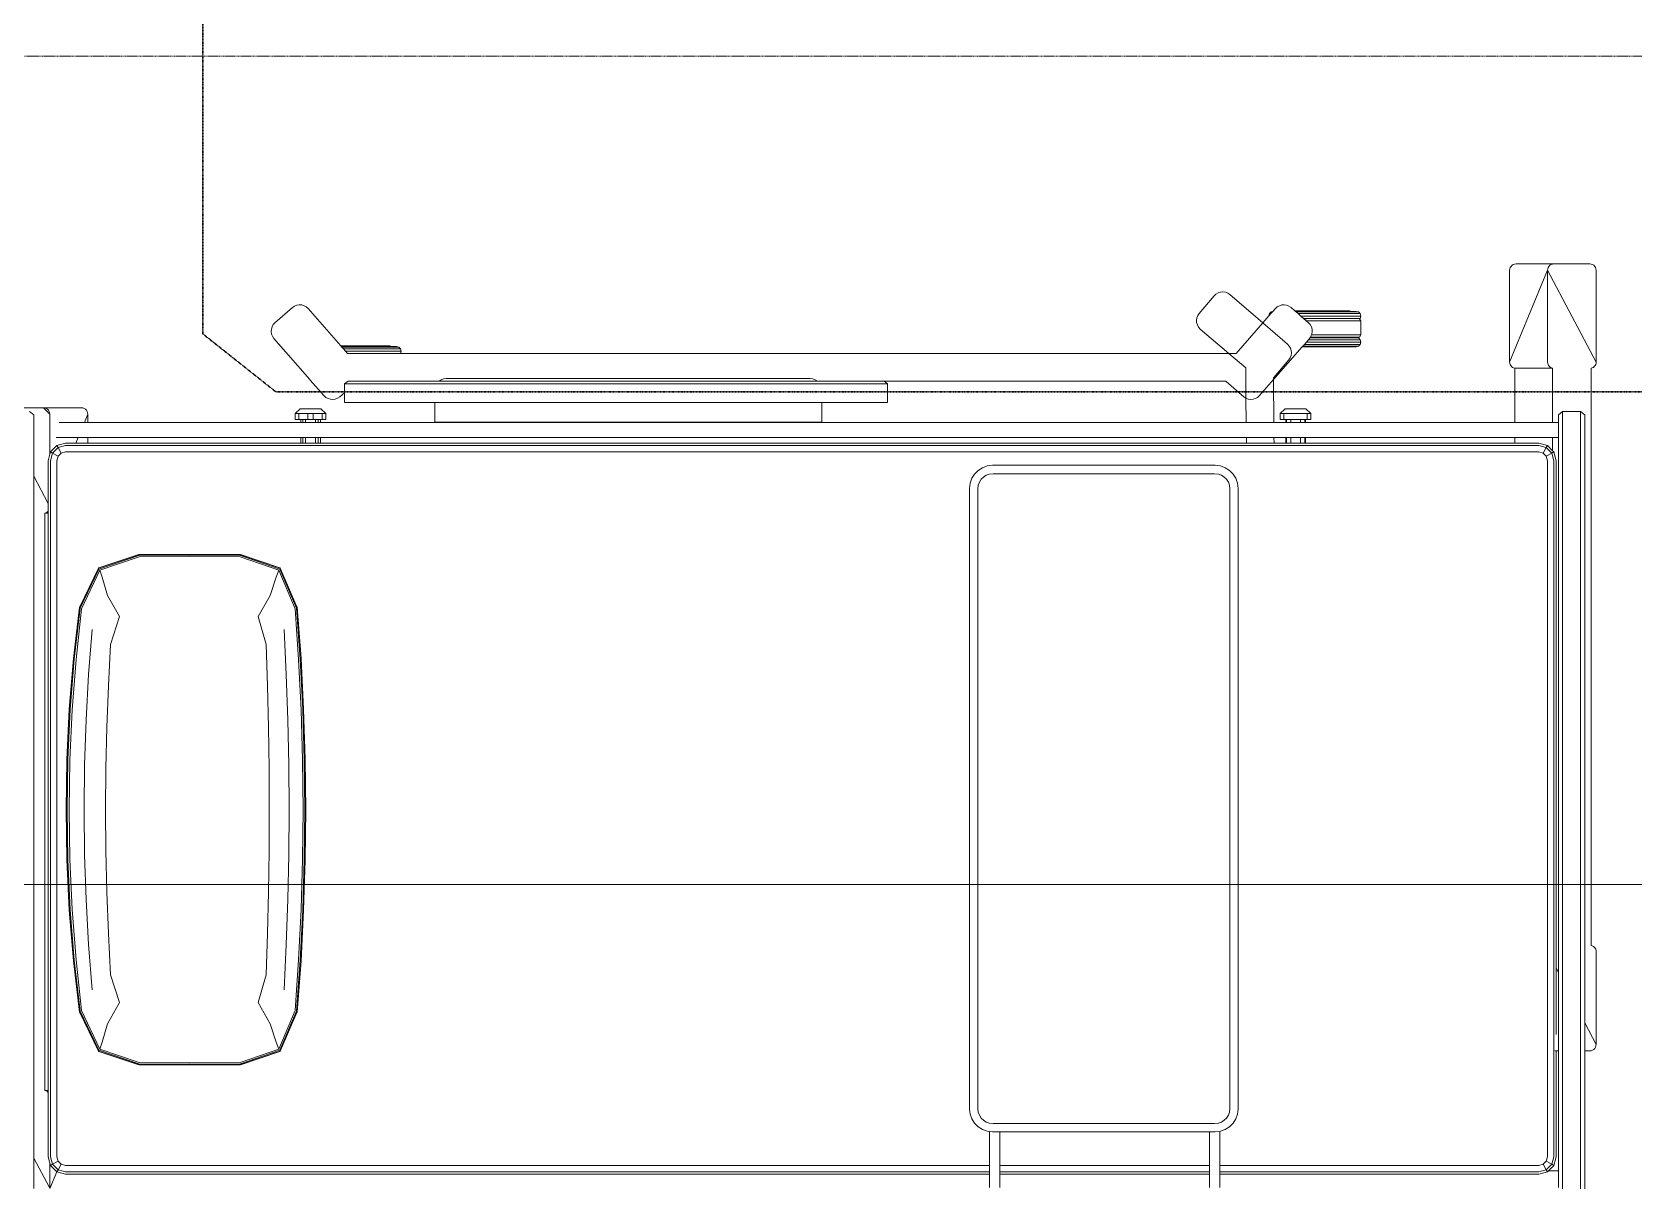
# Model space of a CAD drawing. Header units: millimetres. Extents: x -280308 to 6402717, y -14 to 2073074.
# Drawn here: x 13643 to 15850, y 257200 to 258783 of the extents above; entities that cross this region are included whole.
import ezdxf
from ezdxf.enums import TextEntityAlignment as Align

# ---------------------------------------------------------------- set-up
doc = ezdxf.new("R2010")
doc.units = ezdxf.units.MM
doc.linetypes.add('DASHDOT', pattern=[1, 0.5, -0.25, 0, -0.25])
doc.linetypes.add('DASHED2', pattern=[0.375, 0.25, -0.125])
doc.layers.get('0').update_dxf_attribs({"lineweight": 0})
doc.layers.add('A-FURN-EQPM', color=177, linetype='Continuous', lineweight=0)
doc.layers.add('A-Z22-T-Anno_Text', color=152, linetype='Continuous', lineweight=9)
doc.layers.add('P-AKK', color=7, linetype='DASHDOT', lineweight=30, true_color=0xffff05)
doc.styles.add('TGF_A', font='arial.ttf')

# ---------------------------------------------------------------- blocks, each defined once
blk = doc.blocks.new('*U540')
at = {"lineweight": -2}
blk.add_line((19.23314, 0), (14.55073, 0), dxfattribs=at)
at = {"color": 7, "lineweight": -2, "style": 'TGF_A', "flags": 8}
for tag, height, p in [('NOTE1', 0.0625, (0, 0.3375)), ('DET', 0.09375, (0, 0.09612)), ('SHT', 0.075, (0, -0.10211)), ('NOTE2', 0.0625, (0, -0.39942))]:
    blk.add_attdef(tag, text='', height=height, dxfattribs=at).set_placement(p, align=Align.MIDDLE)
blk = doc.blocks.new('A$Cba193409')
at = {"layer": 'A-Z22-T-Anno_Text', "color": 7, "xscale": 4266.666666600002, "yscale": 4266.666666600002, "zscale": 4266.666666600002}
blk.add_blockref('*U540', (-74879.7, -18683), dxfattribs=at)
blk = doc.blocks.new('A$C872eac23')
at = {"color": 0, "linetype": 'ByBlock', "lineweight": -2}
for p, q in [((-0.5429, -0.0511), (-0.5429, -0.0018)), ((-0.5333, -0.0378), (-0.5378, -0.0321)), ((-0.5333, -0.0378), (-0.4486, -0.0378)), ((-0.4486, -0.0378), (-0.4109, -0.0575)), ((-0.4486, -0.0378), (0.4909, -0.0378)), ((0.4909, -0.0378), (0.5317, -0.0594)), ((0.5331, -0.0378), (0.4909, -0.0378)), ((-0.5429, -0.1034), (-0.5429, -0.0511)), ((-0.5426, -0.0531), (-0.5429, -0.0511)), ((-0.534, -0.06), (-0.5429, -0.0511)), ((-0.542, -0.055), (-0.5426, -0.0531)), ((-0.5409, -0.0566), (-0.542, -0.055)), ((-0.5396, -0.058), (-0.5409, -0.0566)), ((-0.5379, -0.0591), (-0.5396, -0.058)), ((-0.536, -0.0597), (-0.5379, -0.0591)), ((-0.534, -0.06), (-0.536, -0.0597)), ((-0.479, -0.06), (-0.534, -0.06)), ((-0.4821, -0.0608), (-0.4909, -0.0696)), ((-0.4805, -0.0636), (-0.4881, -0.0712)), ((-0.479, -0.06), (-0.4821, -0.0608)), ((-0.4821, -0.0608), (-0.4805, -0.0636)), ((-0.47, -0.0608), (-0.4805, -0.0636)), ((-0.4805, -0.0636), (-0.476, -0.0712)), ((-0.47, -0.0575), (-0.479, -0.06)), ((-0.4109, -0.0575), (-0.47, -0.0575)), ((-0.47, -0.0608), (0.4892, -0.0608)), ((-0.4003, -0.0575), (-0.4109, -0.0575)), ((-0.4001, -0.0574), (-0.4003, -0.0575)), ((-0.4003, -0.0575), (-0.3977, -0.0575)), ((-0.399, -0.0561), (-0.4001, -0.0574)), ((-0.3982, -0.0546), (-0.399, -0.0561)), ((-0.3977, -0.0529), (-0.3982, -0.0546)), ((-0.3977, -0.0575), (-0.3977, -0.0529)), ((0.3977, -0.0529), (-0.3977, -0.0529)), ((-0.3977, -0.0575), (0.3977, -0.0575)), ((0.3982, -0.0546), (0.3977, -0.0529)), ((0.3977, -0.0529), (0.3977, -0.0575)), ((0.4003, -0.0575), (0.3977, -0.0575)), ((0.399, -0.0561), (0.3982, -0.0546)), ((0.4001, -0.0574), (0.399, -0.0561)), ((0.4003, -0.0575), (0.4001, -0.0574)), ((0.4892, -0.0575), (0.4003, -0.0575)), ((0.4982, -0.06), (0.4892, -0.0575)), ((0.4996, -0.0636), (0.4892, -0.0608)), ((0.4996, -0.0636), (0.4952, -0.0712)), ((0.5327, -0.06), (0.4982, -0.06)), ((0.5013, -0.0608), (0.4982, -0.06)), ((0.5013, -0.0608), (0.4996, -0.0636)), ((0.5073, -0.0712), (0.4996, -0.0636)), ((0.5099, -0.0694), (0.5013, -0.0608)), ((0.5099, -0.0694), (0.5327, -0.06)), ((-0.5224, -0.0729), (-0.5224, -0.1075)), ((-0.5019, -0.0991), (-0.5019, -0.0687)), ((-0.4909, -0.0696), (-0.4941, -0.0817)), ((-0.4941, -0.0817), (-0.4941, -0.0959)), ((-0.4909, -0.0696), (-0.4881, -0.0712)), ((-0.4881, -0.0712), (-0.4909, -0.0817)), ((-0.4909, -2.1111), (-0.4909, -0.0817)), ((-0.4881, -0.0712), (-0.4805, -0.0757)), ((-0.4805, -0.0757), (-0.4821, -0.0817)), ((-0.4821, -2.1111), (-0.4821, -0.0817)), ((-0.476, -0.0712), (-0.4805, -0.0757)), ((-0.47, -0.0696), (-0.476, -0.0712)), ((-0.47, -0.0696), (0.4892, -0.0696)), ((-0.1973, -0.0925), (-0.1276, -0.0868)), ((-0.1965, -0.0936), (-0.127, -0.0881)), ((-0.0584, -0.0835), (-0.1276, -0.0868)), ((-0.127, -0.0881), (-0.0581, -0.0849)), ((-0.058, -0.0875), (-0.1268, -0.0907)), ((-0.0584, -0.0835), (0.0109, -0.0824)), ((-0.0581, -0.0849), (0.0109, -0.0838)), ((0.0109, -0.0865), (-0.058, -0.0875)), ((0.0801, -0.0835), (0.0109, -0.0824)), ((0.0109, -0.0838), (0.0798, -0.0849)), ((0.0797, -0.0875), (0.0109, -0.0865)), ((0.1485, -0.0907), (0.0797, -0.0875)), ((0.0798, -0.0849), (0.1487, -0.0881)), ((0.0801, -0.0835), (0.1493, -0.0868)), ((0.1487, -0.0881), (0.2182, -0.0936)), ((0.2191, -0.0925), (0.1493, -0.0868)), ((0.4952, -0.0712), (0.4892, -0.0696)), ((0.4996, -0.0757), (0.4952, -0.0712)), ((0.5073, -0.0712), (0.4996, -0.0757)), ((0.5013, -0.0817), (0.4996, -0.0757)), ((0.5013, -0.0817), (0.5013, -1.3546)), ((0.5101, -0.0696), (0.5073, -0.0712)), ((0.5101, -0.0817), (0.5073, -0.0712)), ((0.5101, -0.0696), (0.5099, -0.0694)), ((0.5133, -0.0817), (0.5101, -0.0696)), ((0.5101, -0.0817), (0.5101, -1.3546)), ((0.5133, -0.0817), (0.5133, -1.3546)), ((-0.5429, -0.1034), (-0.5426, -0.1054)), ((-0.5426, -0.1054), (-0.542, -0.1072)), ((-0.542, -0.1072), (-0.5409, -0.1089)), ((-0.5409, -0.1089), (-0.5396, -0.1103)), ((-0.5396, -0.1103), (-0.5379, -0.1113)), ((-0.534, -0.1122), (-0.5224, -0.1075)), ((-0.5224, -0.1075), (-0.5224, -0.1122)), ((-0.5019, -0.0991), (-0.4941, -0.0959)), ((-0.5019, -0.1122), (-0.5019, -0.0991)), ((-0.4941, -0.0959), (-0.4941, -0.1122)), ((-0.2688, -0.1013), (-0.3218, -0.127)), ((-0.3205, -0.1274), (-0.2669, -0.1017)), ((-0.266, -0.1035), (-0.3191, -0.1286)), ((-0.2688, -0.1013), (-0.2681, -0.1009)), ((-0.1973, -0.0925), (-0.2681, -0.1009)), ((-0.2669, -0.1017), (-0.1965, -0.0936)), ((-0.196, -0.096), (-0.266, -0.1035)), ((-0.1268, -0.0907), (-0.196, -0.096)), ((-0.1752, -0.1134), (-0.1131, -0.1099)), ((-0.0511, -0.1078), (-0.1131, -0.1099)), ((-0.0511, -0.1078), (0.0109, -0.1071)), ((0.0729, -0.1078), (0.0109, -0.1071)), ((0.0729, -0.1078), (0.1348, -0.1099)), ((0.1969, -0.1134), (0.1348, -0.1099)), ((0.2178, -0.096), (0.1485, -0.0907)), ((0.2878, -0.1035), (0.2178, -0.096)), ((0.2182, -0.0936), (0.2887, -0.1017)), ((0.2191, -0.0925), (0.2898, -0.1009)), ((0.3408, -0.1286), (0.2878, -0.1035)), ((0.2887, -0.1017), (0.3422, -0.1274)), ((0.2906, -0.1013), (0.2898, -0.1009)), ((0.2906, -0.1013), (0.3435, -0.127)), ((-0.5379, -0.1113), (-0.536, -0.112)), ((-0.536, -0.112), (-0.534, -0.1122)), ((-0.534, -0.1122), (-0.5224, -0.1122)), ((-0.5224, -0.1122), (-0.5224, -0.4056)), ((-0.5019, -0.1122), (-0.4941, -0.1122)), ((-0.5019, -0.4056), (-0.5019, -0.1122)), ((-0.4941, -0.4056), (-0.4941, -0.1122)), ((-0.3223, -0.1273), (-0.3405, -0.1824)), ((-0.3218, -0.127), (-0.3404, -0.1823)), ((-0.3392, -0.1825), (-0.3205, -0.1274)), ((-0.3191, -0.1286), (-0.3374, -0.1831)), ((-0.3218, -0.127), (-0.3223, -0.1273)), ((-0.3205, -0.1274), (-0.3218, -0.127)), ((-0.3096, -0.1319), (-0.3191, -0.1286)), ((-0.2843, -0.1394), (-0.3096, -0.1319)), ((-0.1752, -0.1134), (-0.2375, -0.1183)), ((0.1969, -0.1134), (0.2592, -0.1183)), ((0.3314, -0.1319), (0.306, -0.1394)), ((0.3314, -0.1319), (0.3408, -0.1286)), ((0.3591, -0.1831), (0.3408, -0.1286)), ((0.3435, -0.127), (0.3422, -0.1274)), ((0.3422, -0.1274), (0.3609, -0.1825)), ((0.344, -0.1273), (0.3435, -0.127)), ((0.3435, -0.127), (0.3621, -0.1823)), ((0.3623, -0.1824), (0.344, -0.1273)), ((-0.2551, -0.1558), (-0.2843, -0.1394)), ((-0.2166, -0.1437), (-0.2551, -0.1558)), ((-0.1597, -0.1406), (-0.2166, -0.1437)), ((-0.1028, -0.1384), (-0.1597, -0.1406)), ((-0.046, -0.137), (-0.1028, -0.1384)), ((0.0109, -0.1366), (-0.046, -0.137)), ((0.0677, -0.137), (0.0109, -0.1366)), ((0.1246, -0.1384), (0.0677, -0.137)), ((0.1814, -0.1406), (0.1246, -0.1384)), ((0.2384, -0.1437), (0.1814, -0.1406)), ((0.2768, -0.1558), (0.2384, -0.1437)), ((0.306, -0.1394), (0.2768, -0.1558)), ((-0.3408, -0.246), (-0.3404, -0.1823)), ((-0.3405, -0.1824), (-0.3408, -0.246)), ((-0.3398, -0.2526), (-0.3392, -0.1825)), ((-0.3374, -0.1831), (-0.3379, -0.2526)), ((0.3596, -0.2526), (0.3591, -0.1831)), ((0.3609, -0.1825), (0.3615, -0.2526)), ((0.3626, -0.246), (0.3621, -0.1823)), ((0.3626, -0.246), (0.3623, -0.1824)), ((-0.3409, -0.2526), (-0.3408, -0.246)), ((-0.3409, -0.2526), (-0.3408, -0.2592)), ((-0.3408, -0.2592), (-0.3405, -0.3228)), ((-0.3408, -0.2592), (-0.3404, -0.3229)), ((-0.3392, -0.3227), (-0.3398, -0.2526)), ((-0.3379, -0.2526), (-0.3374, -0.3221)), ((0.3591, -0.3221), (0.3596, -0.2526)), ((0.3615, -0.2526), (0.3609, -0.3227)), ((0.3626, -0.2592), (0.3621, -0.3229)), ((0.3623, -0.3228), (0.3626, -0.2592)), ((0.3626, -0.2526), (0.3626, -0.246)), ((0.3626, -0.2526), (0.3626, -0.2592)), ((-0.3405, -0.3228), (-0.3223, -0.377)), ((-0.3218, -0.3773), (-0.3404, -0.3229)), ((-0.3205, -0.3769), (-0.3392, -0.3227)), ((-0.3374, -0.3221), (-0.3191, -0.3756)), ((0.3408, -0.3756), (0.3591, -0.3221)), ((0.3609, -0.3227), (0.3422, -0.3769)), ((0.3435, -0.3773), (0.3621, -0.3229)), ((0.344, -0.377), (0.3623, -0.3228)), ((-0.2843, -0.3637), (-0.2551, -0.3469)), ((-0.2166, -0.3578), (-0.2551, -0.3469)), ((0.2768, -0.3469), (0.2384, -0.3578)), ((0.2768, -0.3469), (0.306, -0.3637)), ((-0.681, -0.3941), (-0.6601, -0.3701)), ((-0.6601, -0.3701), (-0.6575, -0.3677)), ((-0.6575, -0.3677), (-0.6545, -0.3661)), ((-0.6545, -0.3661), (-0.6512, -0.3651)), ((-0.6512, -0.3651), (-0.6479, -0.3649)), ((-0.6479, -0.3649), (-0.6445, -0.3654)), ((-0.6445, -0.3654), (-0.6414, -0.3667)), ((-0.6414, -0.3667), (-0.6384, -0.3687)), ((-0.6384, -0.3687), (-0.5819, -0.4181)), ((-0.3096, -0.3719), (-0.3191, -0.3756)), ((-0.3096, -0.3719), (-0.2843, -0.3637)), ((-0.1597, -0.3597), (-0.2166, -0.3578)), ((-0.1028, -0.3612), (-0.1597, -0.3597)), ((-0.046, -0.362), (-0.1028, -0.3612)), ((0.0109, -0.3623), (-0.046, -0.362)), ((0.0677, -0.362), (0.0109, -0.3623)), ((0.1246, -0.3612), (0.0677, -0.362)), ((0.1814, -0.3597), (0.1246, -0.3612)), ((0.2384, -0.3578), (0.1814, -0.3597)), ((0.306, -0.3637), (0.3314, -0.3719)), ((0.3314, -0.3719), (0.3408, -0.3756)), ((-0.6843, -0.4002), (-0.683, -0.397)), ((-0.683, -0.397), (-0.681, -0.3941)), ((-0.3223, -0.377), (-0.3218, -0.3773)), ((-0.3218, -0.3773), (-0.3205, -0.3769)), ((-0.2688, -0.4001), (-0.3218, -0.3773)), ((-0.2669, -0.3997), (-0.3205, -0.3769)), ((-0.3191, -0.3756), (-0.266, -0.3979)), ((-0.1752, -0.3857), (-0.2375, -0.3827)), ((-0.1752, -0.3857), (-0.1131, -0.388)), ((-0.0511, -0.3893), (-0.1131, -0.388)), ((-0.0511, -0.3893), (0.0109, -0.3898)), ((0.0729, -0.3893), (0.0109, -0.3898)), ((0.0729, -0.3893), (0.1348, -0.388)), ((0.1969, -0.3857), (0.1348, -0.388)), ((0.1969, -0.3857), (0.2592, -0.3827)), ((0.2878, -0.3979), (0.3408, -0.3756)), ((0.3422, -0.3769), (0.2887, -0.3997)), ((0.2906, -0.4001), (0.3435, -0.3773)), ((0.3422, -0.3769), (0.3435, -0.3773)), ((0.3435, -0.3773), (0.344, -0.377)), ((-0.6848, -0.4035), (-0.6843, -0.4002)), ((-0.6846, -0.4069), (-0.6848, -0.4035)), ((-0.6836, -0.4101), (-0.6846, -0.4069)), ((-0.6819, -0.4131), (-0.6836, -0.4101)), ((-0.6796, -0.4157), (-0.6819, -0.4131)), ((-0.6281, -0.4607), (-0.6796, -0.4157)), ((-0.5819, -0.4181), (-0.5817, -0.4182)), ((-0.5819, -0.4181), (-0.5817, -0.4183)), ((-0.5817, -0.4183), (-0.5817, -0.4182)), ((-0.5817, -0.4182), (-0.5811, -0.4188)), ((-0.5817, -0.4183), (-0.5811, -0.4188)), ((-0.5811, -0.4188), (-0.5596, -0.4376)), ((-0.5348, -0.3981), (-0.5416, -0.405)), ((-0.5416, -0.405), (-0.5416, -0.4332)), ((-0.5267, -0.3981), (-0.5348, -0.3981)), ((-0.5348, -0.3981), (-0.5348, -0.403)), ((-0.5267, -0.403), (-0.5348, -0.403)), ((-0.5348, -0.4154), (-0.5348, -0.403)), ((-0.5267, -0.4154), (-0.5348, -0.4154)), ((-0.5348, -0.4154), (-0.5348, -0.4227)), ((-0.5267, -0.3981), (-0.5267, -0.403)), ((-0.5267, -0.4056), (-0.5267, -0.403)), ((-0.5224, -0.4056), (-0.5267, -0.4056)), ((-0.5267, -0.4056), (-0.5267, -0.4087)), ((-0.5224, -0.4087), (-0.5267, -0.4087)), ((-0.5267, -0.4087), (-0.5267, -0.4123)), ((-0.5224, -0.4123), (-0.5267, -0.4123)), ((-0.5267, -0.4123), (-0.5267, -0.4154)), ((-0.5267, -0.4154), (-0.5267, -0.4227)), ((-0.5224, -0.4056), (-0.5224, -0.4087)), ((-0.5224, -0.4087), (-0.5224, -0.4123)), ((-0.5224, -0.4123), (-0.5224, -0.4258)), ((-0.4941, -0.4056), (-0.5019, -0.4056)), ((-0.5019, -0.4087), (-0.5019, -0.4056)), ((-0.4941, -0.4087), (-0.5019, -0.4087)), ((-0.5019, -0.4123), (-0.5019, -0.4087)), ((-0.4941, -0.4123), (-0.5019, -0.4123)), ((-0.5019, -0.4258), (-0.5019, -0.4123)), ((-0.4941, -0.4056), (-0.4941, -0.4087)), ((-0.4941, -0.4087), (-0.4941, -0.4123)), ((-0.4941, -0.4123), (-0.4941, -0.4258)), ((-0.2681, -0.4005), (-0.2688, -0.4001)), ((-0.1973, -0.406), (-0.2681, -0.4005)), ((-0.1965, -0.4049), (-0.2669, -0.3997)), ((-0.266, -0.3979), (-0.196, -0.4027)), ((-0.1973, -0.406), (-0.1276, -0.4096)), ((-0.127, -0.4085), (-0.1965, -0.4049)), ((-0.196, -0.4027), (-0.1268, -0.4061)), ((-0.0584, -0.4117), (-0.1276, -0.4096)), ((-0.0581, -0.4105), (-0.127, -0.4085)), ((-0.1268, -0.4061), (-0.058, -0.4081)), ((-0.0584, -0.4117), (0.0109, -0.4124)), ((0.0109, -0.4112), (-0.0581, -0.4105)), ((-0.058, -0.4081), (0.0109, -0.4088)), ((0.0109, -0.4088), (0.0797, -0.4081)), ((0.0798, -0.4105), (0.0109, -0.4112)), ((0.0801, -0.4117), (0.0109, -0.4124)), ((0.0797, -0.4081), (0.1485, -0.4061)), ((0.1487, -0.4085), (0.0798, -0.4105)), ((0.0801, -0.4117), (0.1493, -0.4096)), ((0.1485, -0.4061), (0.2178, -0.4027)), ((0.2182, -0.4049), (0.1487, -0.4085)), ((0.2191, -0.406), (0.1493, -0.4096)), ((0.2178, -0.4027), (0.2878, -0.3979)), ((0.2887, -0.3997), (0.2182, -0.4049)), ((0.2191, -0.406), (0.2898, -0.4005)), ((0.2898, -0.4005), (0.2906, -0.4001)), ((-0.5596, -0.4376), (-0.5572, -0.4403)), ((-0.5572, -0.4403), (-0.5555, -0.4433)), ((-0.5348, -0.4401), (-0.5416, -0.4332)), ((-0.5267, -0.4227), (-0.5348, -0.4227)), ((-0.5348, -0.4352), (-0.5348, -0.4227)), ((-0.5267, -0.4352), (-0.5348, -0.4352)), ((-0.5348, -0.4401), (-0.5348, -0.4352)), ((-0.5267, -0.4401), (-0.5348, -0.4401)), ((-0.5267, -0.4227), (-0.5267, -0.4258)), ((-0.5224, -0.4258), (-0.5267, -0.4258)), ((-0.5267, -0.4258), (-0.5267, -0.4294)), ((-0.5224, -0.4294), (-0.5267, -0.4294)), ((-0.5267, -0.4326), (-0.5267, -0.4294)), ((-0.5224, -0.4326), (-0.5267, -0.4326)), ((-0.5267, -0.4352), (-0.5267, -0.4326)), ((-0.5267, -0.4352), (-0.5267, -0.4401)), ((-0.5224, -0.4258), (-0.5224, -0.4294)), ((-0.5224, -0.4294), (-0.5224, -0.4326)), ((-0.5224, -0.4326), (-0.5224, -1.7081)), ((-0.4941, -0.4258), (-0.5019, -0.4258)), ((-0.5019, -0.4294), (-0.5019, -0.4258)), ((-0.4941, -0.4294), (-0.5019, -0.4294)), ((-0.5019, -0.4326), (-0.5019, -0.4294)), ((-0.4941, -0.4326), (-0.5019, -0.4326)), ((-0.5019, -0.4326), (-0.5019, -1.7083)), ((-0.4941, -0.4258), (-0.4941, -0.4294)), ((-0.4941, -0.4294), (-0.4941, -0.4326)), ((-0.4941, -0.4326), (-0.4941, -1.7084)), ((-0.6272, -0.4615), (-0.6281, -0.4607)), ((-0.6281, -0.4607), (-0.6281, -0.5289)), ((-0.6264, -0.4622), (-0.6272, -0.4615)), ((-0.6272, -0.5292), (-0.6272, -0.4615)), ((-0.624, -0.4643), (-0.6264, -0.4622)), ((-0.6264, -0.4622), (-0.6264, -0.5406)), ((-0.5581, -0.4593), (-0.5637, -0.4657)), ((-0.5561, -0.4564), (-0.5581, -0.4593)), ((-0.5549, -0.4532), (-0.5561, -0.4564)), ((-0.5555, -0.4433), (-0.5546, -0.4465)), ((-0.5544, -0.4498), (-0.5549, -0.4532)), ((-0.5546, -0.4465), (-0.5544, -0.4498)), ((-0.6208, -0.4671), (-0.624, -0.4643)), ((-0.624, -0.4643), (-0.624, -0.543)), ((-0.6176, -0.4699), (-0.6208, -0.4671)), ((-0.6208, -0.4671), (-0.6208, -0.5438)), ((-0.6176, -0.4699), (-0.6176, -0.543)), ((-0.5757, -0.4657), (-0.5798, -0.471)), ((-0.5798, -0.5962), (-0.5798, -0.471)), ((-0.5637, -0.4657), (-0.5757, -0.4657)), ((-0.5757, -1.2141), (-0.5757, -0.4657)), ((-0.5502, -0.4657), (-0.5637, -0.4657)), ((-0.5502, -0.5902), (-0.5502, -0.4657)), ((-0.6281, -0.5289), (-0.6272, -0.5292)), ((-0.6272, -0.5374), (-0.6272, -0.5292)), ((-0.6272, -0.5374), (-0.6264, -0.5406)), ((-0.6264, -0.5406), (-0.624, -0.543)), ((-0.624, -0.543), (-0.6208, -0.5438)), ((-0.6208, -0.5438), (-0.6176, -0.543)), ((-0.6176, -0.543), (-0.6176, -1.6843)), ((-0.5231, -0.5902), (-0.5502, -0.5902)), ((-0.5502, -1.1233), (-0.5502, -0.5902)), ((-0.5231, -1.1233), (-0.5231, -0.5902)), ((-0.5828, -0.6024), (-0.5832, -0.6061)), ((-0.5832, -0.6061), (-0.5832, -1.1074)), ((-0.5816, -0.5991), (-0.5828, -0.6024)), ((-0.5798, -0.5962), (-0.5816, -0.5991)), ((-0.5798, -1.1173), (-0.5798, -0.5962)), ((-0.5832, -1.1074), (-0.5828, -1.1111)), ((-0.5828, -1.1111), (-0.5816, -1.1144)), ((-0.5816, -1.1144), (-0.5798, -1.1173)), ((-0.5798, -1.1173), (-0.5798, -1.2088)), ((-0.5502, -1.1233), (-0.5231, -1.1233)), ((-0.5502, -1.2141), (-0.5502, -1.1233)), ((-0.5795, -1.2092), (-0.5798, -1.2088)), ((-0.5795, -1.2092), (-0.5795, -1.6803)), ((-0.5757, -1.2141), (-0.5795, -1.2092)), ((-0.5757, -1.2141), (-0.5502, -1.2141)), ((-0.4627, -1.3514), (-0.4603, -1.3447)), ((-0.4603, -1.3447), (-0.4566, -1.3388)), ((-0.4566, -1.3388), (-0.4516, -1.3338)), ((-0.4516, -1.3338), (-0.4457, -1.3301)), ((-0.4475, -1.346), (-0.4499, -1.3498)), ((-0.4444, -1.3429), (-0.4475, -1.346)), ((-0.4457, -1.3301), (-0.439, -1.3277)), ((-0.4406, -1.3405), (-0.4444, -1.3429)), ((-0.4364, -1.3389), (-0.4406, -1.3405)), ((-0.439, -1.3277), (-0.4317, -1.3268)), ((-0.431, -1.3383), (-0.4364, -1.3389)), ((-0.4317, -1.3268), (0.4231, -1.3268)), ((0.4225, -1.3383), (-0.431, -1.3383)), ((0.4278, -1.3389), (0.4225, -1.3383)), ((0.4231, -1.3268), (0.4304, -1.3277)), ((0.432, -1.3405), (0.4278, -1.3389)), ((0.4304, -1.3277), (0.4371, -1.3301)), ((0.4358, -1.3429), (0.432, -1.3405)), ((0.4389, -1.346), (0.4358, -1.3429)), ((0.4371, -1.3301), (0.443, -1.3338)), ((0.4413, -1.3498), (0.4389, -1.346)), ((0.443, -1.3338), (0.448, -1.3388)), ((0.448, -1.3388), (0.4517, -1.3447)), ((0.4517, -1.3447), (0.4541, -1.3514)), ((-0.4636, -1.3587), (-0.4627, -1.3514)), ((-0.4636, -1.6652), (-0.4636, -1.3587)), ((-0.4514, -1.354), (-0.4521, -1.3593)), ((-0.4521, -1.3593), (-0.4521, -1.6646)), ((-0.4499, -1.3498), (-0.4514, -1.354)), ((0.4429, -1.354), (0.4413, -1.3498)), ((0.4435, -1.3593), (0.4429, -1.354)), ((0.4435, -1.6646), (0.4435, -1.3593)), ((0.4545, -1.3546), (0.4541, -1.3514)), ((0.4545, -1.3546), (0.455, -1.3587)), ((0.5013, -1.3546), (0.4545, -1.3546)), ((0.455, -1.3587), (0.455, -1.3687)), ((0.5101, -1.3546), (0.5013, -1.3546)), ((0.5133, -1.3546), (0.5101, -1.3546)), ((0.5317, -1.3546), (0.5133, -1.3546)), ((0.455, -1.6575), (0.455, -1.3687)), ((0.455, -1.3687), (0.5013, -1.3687)), ((0.5013, -1.6575), (0.5013, -1.3687)), ((0.5013, -1.3687), (0.5101, -1.3687)), ((0.5101, -1.6575), (0.5101, -1.3687)), ((0.5101, -1.3687), (0.5133, -1.3687)), ((0.5133, -1.6575), (0.5133, -1.3687)), ((0.5133, -1.3687), (0.5317, -1.3687)), ((-0.6972, -1.664), (-0.673, -1.6432)), ((-0.673, -1.6432), (-0.6701, -1.6413)), ((-0.6701, -1.6413), (-0.6669, -1.64)), ((-0.6669, -1.64), (-0.6636, -1.6396)), ((-0.6636, -1.6396), (-0.6602, -1.6398)), ((-0.6602, -1.6398), (-0.657, -1.6408)), ((-0.657, -1.6408), (-0.654, -1.6425)), ((-0.654, -1.6425), (-0.6514, -1.6449)), ((-0.6514, -1.6449), (-0.6176, -1.6843)), ((-0.7025, -1.6761), (-0.7023, -1.6728)), ((-0.702, -1.6794), (-0.7025, -1.6761)), ((-0.7023, -1.6728), (-0.7013, -1.6695)), ((-0.7013, -1.6695), (-0.6996, -1.6665)), ((-0.6996, -1.6665), (-0.6972, -1.664)), ((-0.4627, -1.6725), (-0.4636, -1.6652)), ((-0.4603, -1.6793), (-0.4627, -1.6725)), ((-0.4521, -1.6646), (-0.4514, -1.6699)), ((-0.4514, -1.6699), (-0.4499, -1.6742)), ((-0.4499, -1.6742), (-0.4475, -1.6779)), ((0.4389, -1.6779), (0.4413, -1.6742)), ((0.4413, -1.6742), (0.4429, -1.6699)), ((0.4429, -1.6699), (0.4435, -1.6646)), ((0.4541, -1.6725), (0.4517, -1.6793)), ((0.4541, -1.6725), (0.4542, -1.6716)), ((0.455, -1.6652), (0.4542, -1.6716)), ((0.4542, -1.6716), (0.5013, -1.6716)), ((0.455, -1.6575), (0.455, -1.6652)), ((0.5013, -1.6575), (0.455, -1.6575)), ((0.5101, -1.6575), (0.5013, -1.6575)), ((0.5013, -2.1111), (0.5013, -1.6716)), ((0.5013, -1.6716), (0.5101, -1.6716)), ((0.5133, -1.6575), (0.5101, -1.6575)), ((0.5101, -2.1111), (0.5101, -1.6716)), ((0.5101, -1.6716), (0.5133, -1.6716)), ((0.5317, -1.6575), (0.5133, -1.6575)), ((0.5133, -2.1111), (0.5133, -1.6716)), ((0.5133, -1.6716), (0.5317, -1.6716)), ((-0.7008, -1.6827), (-0.702, -1.6794)), ((-0.6988, -1.6856), (-0.7008, -1.6827)), ((-0.6598, -1.731), (-0.6988, -1.6856)), ((-0.6598, -1.731), (-0.6176, -1.6941)), ((-0.6176, -1.6843), (-0.5978, -1.7074)), ((-0.6176, -1.6941), (-0.6176, -1.6843)), ((-0.5795, -1.6803), (-0.5794, -1.6804)), ((-0.5794, -1.6804), (-0.5793, -1.6805)), ((-0.5794, -1.6804), (-0.5794, -1.6804)), ((-0.5793, -1.6805), (-0.5792, -1.6806)), ((-0.5792, -1.6806), (-0.5791, -1.6807)), ((-0.5792, -1.6806), (-0.5792, -1.6806)), ((-0.5791, -1.6807), (-0.5581, -1.7047)), ((-0.5791, -1.6807), (-0.5791, -1.6807)), ((-0.4566, -1.6852), (-0.4603, -1.6793)), ((-0.4516, -1.6901), (-0.4566, -1.6852)), ((-0.4457, -1.6939), (-0.4516, -1.6901)), ((-0.4475, -1.6779), (-0.4444, -1.6811)), ((-0.439, -1.6963), (-0.4457, -1.6939)), ((-0.4444, -1.6811), (-0.4406, -1.6835)), ((-0.4406, -1.6835), (-0.4364, -1.685)), ((-0.4317, -1.6971), (-0.439, -1.6963)), ((-0.4364, -1.685), (-0.431, -1.6856)), ((0.4231, -1.6971), (-0.4317, -1.6971)), ((-0.431, -1.6856), (0.4225, -1.6856)), ((0.4225, -1.6856), (0.4278, -1.685)), ((0.4304, -1.6963), (0.4231, -1.6971)), ((0.4278, -1.685), (0.432, -1.6835)), ((0.4371, -1.6939), (0.4304, -1.6963)), ((0.432, -1.6835), (0.4358, -1.6811)), ((0.4358, -1.6811), (0.4389, -1.6779)), ((0.443, -1.6901), (0.4371, -1.6939)), ((0.448, -1.6852), (0.443, -1.6901)), ((0.4517, -1.6793), (0.448, -1.6852)), ((-0.5978, -1.7074), (-0.556, -1.7078)), ((-0.5581, -1.7047), (-0.5561, -1.7076)), ((-0.5555, -1.7207), (-0.5572, -1.7237)), ((-0.5561, -1.7076), (-0.556, -1.7078)), ((-0.5224, -1.7081), (-0.556, -1.7078)), ((-0.556, -1.7078), (-0.5549, -1.7108)), ((-0.5546, -1.7175), (-0.5555, -1.7207)), ((-0.5549, -1.7108), (-0.5544, -1.7141)), ((-0.5544, -1.7141), (-0.5546, -1.7175)), ((-0.5224, -1.7081), (-0.5224, -1.7462)), ((-0.5019, -1.7083), (-0.4941, -1.7084)), ((-0.5019, -1.7083), (-0.5019, -1.7464)), ((-0.4941, -1.7084), (-0.4941, -1.7465)), ((-0.6754, -1.7447), (-0.6749, -1.7426)), ((-0.6749, -1.7426), (-0.6726, -1.7403)), ((-0.6749, -1.7442), (-0.6726, -1.7421)), ((-0.6749, -1.7426), (-0.6749, -1.7442)), ((-0.6726, -1.7403), (-0.6695, -1.7395)), ((-0.6726, -1.7421), (-0.6695, -1.7395)), ((-0.6726, -1.7403), (-0.6726, -1.7421)), ((-0.6695, -1.7395), (-0.6598, -1.731)), ((-0.6306, -1.7651), (-0.6598, -1.731)), ((-0.5596, -1.7263), (-0.5817, -1.7456)), ((-0.5572, -1.7237), (-0.5596, -1.7263)), ((-0.6848, -1.7605), (-0.6846, -1.7571)), ((-0.6843, -1.7638), (-0.6848, -1.7605)), ((-0.6846, -1.7571), (-0.6836, -1.7539)), ((-0.683, -1.767), (-0.6843, -1.7638)), ((-0.6836, -1.7539), (-0.6819, -1.7509)), ((-0.6819, -1.7509), (-0.6796, -1.7483)), ((-0.6796, -1.7483), (-0.6754, -1.7447)), ((-0.6754, -1.7447), (-0.6749, -1.7442)), ((-0.628, -1.7675), (-0.6306, -1.7651)), ((-0.5817, -1.7456), (-0.6268, -1.7851)), ((-0.5848, -1.746), (-0.609, -1.7667)), ((-0.5847, -1.7459), (-0.5848, -1.746)), ((-0.5848, -1.746), (-0.5848, -1.746)), ((-0.5846, -1.7458), (-0.5847, -1.7459)), ((-0.5847, -1.7459), (-0.5847, -1.7459)), ((-0.5845, -1.7457), (-0.5846, -1.7458)), ((-0.5844, -1.7456), (-0.5845, -1.7457)), ((-0.5845, -1.7457), (-0.5845, -1.7457)), ((-0.5817, -1.7456), (-0.5844, -1.7456)), ((-0.5817, -1.7456), (-0.5224, -1.7462)), ((-0.5348, -1.7551), (-0.5416, -1.762)), ((-0.5416, -1.762), (-0.5416, -1.7903)), ((-0.5267, -1.7551), (-0.5348, -1.7551)), ((-0.5348, -1.7551), (-0.5348, -1.76)), ((-0.5267, -1.76), (-0.5348, -1.76)), ((-0.5348, -1.76), (-0.5348, -1.7922)), ((-0.5267, -1.7551), (-0.5267, -1.76)), ((-0.5267, -1.7626), (-0.5267, -1.76)), ((-0.5224, -1.7626), (-0.5267, -1.7626)), ((-0.5267, -1.7626), (-0.5267, -1.7634)), ((-0.5267, -1.7634), (-0.5224, -1.7634)), ((-0.5267, -1.7694), (-0.5267, -1.7634)), ((-0.5224, -1.7462), (-0.5224, -1.7626)), ((-0.5224, -1.7626), (-0.5224, -1.7634)), ((-0.5224, -1.7634), (-0.5224, -1.7694)), ((-0.5019, -1.7464), (-0.4941, -1.7465)), ((-0.5019, -1.7464), (-0.5019, -1.7626)), ((-0.4941, -1.7626), (-0.5019, -1.7626)), ((-0.5019, -1.7634), (-0.5019, -1.7626)), ((-0.5019, -1.7634), (-0.4941, -1.7634)), ((-0.5019, -1.7694), (-0.5019, -1.7634)), ((-0.4941, -1.7465), (-0.4941, -1.7626)), ((-0.4941, -1.7626), (-0.4941, -1.7634)), ((-0.4941, -1.7634), (-0.4941, -1.7694)), ((-0.681, -1.7699), (-0.683, -1.767)), ((-0.6766, -1.775), (-0.681, -1.7699)), ((-0.6758, -1.7759), (-0.6766, -1.775)), ((-0.6766, -1.775), (-0.6766, -1.851)), ((-0.6749, -1.7769), (-0.6758, -1.7759)), ((-0.6758, -1.8514), (-0.6758, -1.7759)), ((-0.6726, -1.7796), (-0.6749, -1.7769)), ((-0.6749, -1.8627), (-0.6749, -1.7769)), ((-0.6693, -1.7833), (-0.6726, -1.7796)), ((-0.6726, -1.8651), (-0.6726, -1.7796)), ((-0.6661, -1.7869), (-0.6693, -1.7833)), ((-0.6693, -1.7833), (-0.6693, -1.866)), ((-0.6656, -1.7875), (-0.6661, -1.7869)), ((-0.6661, -1.7869), (-0.6661, -1.8651)), ((-0.6627, -1.7909), (-0.6656, -1.7875)), ((-0.6279, -1.7861), (-0.6303, -1.7882)), ((-0.625, -1.7692), (-0.628, -1.7675)), ((-0.6271, -1.7854), (-0.6279, -1.7861)), ((-0.6279, -1.7861), (-0.6279, -1.8627)), ((-0.6268, -1.7851), (-0.6271, -1.7854)), ((-0.6271, -1.7854), (-0.6271, -1.8511)), ((-0.6268, -1.851), (-0.6268, -1.7851)), ((-0.6218, -1.7702), (-0.625, -1.7692)), ((-0.6185, -1.7704), (-0.6218, -1.7702)), ((-0.6151, -1.77), (-0.6185, -1.7704)), ((-0.6119, -1.7687), (-0.6151, -1.77)), ((-0.609, -1.7667), (-0.6119, -1.7687)), ((-0.5224, -1.7694), (-0.5267, -1.7694)), ((-0.5267, -1.7694), (-0.5267, -1.7829)), ((-0.5224, -1.7829), (-0.5267, -1.7829)), ((-0.5267, -1.7829), (-0.5267, -1.7888)), ((-0.5224, -1.7694), (-0.5224, -1.7829)), ((-0.5224, -1.7829), (-0.5224, -1.7888)), ((-0.4941, -1.7694), (-0.5019, -1.7694)), ((-0.5019, -1.7829), (-0.5019, -1.7694)), ((-0.4941, -1.7829), (-0.5019, -1.7829)), ((-0.5019, -1.7888), (-0.5019, -1.7829)), ((-0.4941, -1.7694), (-0.4941, -1.7829)), ((-0.4941, -1.7829), (-0.4941, -1.7888)), ((-0.6656, -1.7912), (-0.6656, -1.7878)), ((-0.6601, -1.7938), (-0.6627, -1.7909)), ((-0.6627, -1.7909), (-0.6627, -1.8661)), ((-0.6575, -1.7962), (-0.6601, -1.7938)), ((-0.6545, -1.7979), (-0.6575, -1.7962)), ((-0.6512, -1.7988), (-0.6545, -1.7979)), ((-0.6479, -1.7991), (-0.6512, -1.7988)), ((-0.6445, -1.7986), (-0.6479, -1.7991)), ((-0.6434, -1.7981), (-0.6445, -1.7986)), ((-0.6414, -1.7973), (-0.6434, -1.7981)), ((-0.6434, -1.7981), (-0.6434, -1.8661)), ((-0.6404, -1.7967), (-0.6414, -1.7973)), ((-0.6399, -1.7963), (-0.6404, -1.7967)), ((-0.6404, -1.8528), (-0.6404, -1.7967)), ((-0.6391, -1.7957), (-0.6399, -1.7963)), ((-0.6399, -1.8528), (-0.6399, -1.7963)), ((-0.6384, -1.7953), (-0.6391, -1.7957)), ((-0.6391, -1.8627), (-0.6391, -1.7957)), ((-0.6367, -1.7938), (-0.6384, -1.7953)), ((-0.6335, -1.791), (-0.6367, -1.7938)), ((-0.6367, -1.8651), (-0.6367, -1.7938)), ((-0.6303, -1.7882), (-0.6335, -1.791)), ((-0.6335, -1.791), (-0.6335, -1.866)), ((-0.6303, -1.7882), (-0.6303, -1.8651)), ((-0.5348, -1.7971), (-0.5416, -1.7903)), ((-0.5267, -1.7922), (-0.5348, -1.7922)), ((-0.5348, -1.7971), (-0.5348, -1.7922)), ((-0.5267, -1.7971), (-0.5348, -1.7971)), ((-0.5224, -1.7888), (-0.5267, -1.7888)), ((-0.5267, -1.7888), (-0.5267, -1.7896)), ((-0.5224, -1.7896), (-0.5267, -1.7896)), ((-0.5267, -1.7922), (-0.5267, -1.7896)), ((-0.5267, -1.7922), (-0.5267, -1.7971)), ((-0.5224, -1.7888), (-0.5224, -1.7896)), ((-0.5224, -1.7896), (-0.5224, -2.0781)), ((-0.4941, -1.7888), (-0.5019, -1.7888)), ((-0.5019, -1.7896), (-0.5019, -1.7888)), ((-0.4941, -1.7896), (-0.5019, -1.7896)), ((-0.5019, -1.7896), (-0.5019, -2.0781)), ((-0.4941, -1.7888), (-0.4941, -1.7896)), ((-0.4941, -1.7896), (-0.4941, -2.0781)), ((-0.6766, -1.851), (-0.6758, -1.8514)), ((-0.6758, -1.8595), (-0.6758, -1.8514)), ((-0.6404, -1.8528), (-0.6399, -1.8528)), ((-0.6404, -1.864), (-0.6404, -1.8528)), ((-0.6399, -1.8595), (-0.6399, -1.8528)), ((-0.6271, -1.8511), (-0.6268, -1.851)), ((-0.6271, -1.8511), (-0.6271, -1.8595)), ((-0.6758, -1.8595), (-0.6749, -1.8627)), ((-0.6749, -1.8627), (-0.6726, -1.8651)), ((-0.6726, -1.8651), (-0.6693, -1.866)), ((-0.6693, -1.866), (-0.6661, -1.8651)), ((-0.6661, -1.8651), (-0.6653, -1.8643)), ((-0.6654, -1.8642), (-0.6653, -1.8643)), ((-0.6653, -1.8643), (-0.6627, -1.8661)), ((-0.6627, -1.8661), (-0.6434, -1.8661)), ((-0.6434, -1.8661), (-0.6404, -1.864)), ((-0.6399, -1.8595), (-0.6391, -1.8627)), ((-0.6391, -1.8627), (-0.6367, -1.8651)), ((-0.6367, -1.8651), (-0.6335, -1.866)), ((-0.6335, -1.866), (-0.6303, -1.8651)), ((-0.6303, -1.8651), (-0.6279, -1.8627)), ((-0.6279, -1.8627), (-0.6271, -1.8595)), ((-0.7392, -2.0744), (-0.7402, -2.076)), ((-0.7378, -2.073), (-0.7392, -2.0744)), ((-0.7362, -2.0719), (-0.7378, -2.073)), ((-0.7343, -2.0713), (-0.7362, -2.0719)), ((-0.7323, -2.071), (-0.7343, -2.0713)), ((-0.6059, -2.071), (-0.7323, -2.1233)), ((-0.6059, -2.071), (-0.7323, -2.071)), ((-0.6042, -2.0712), (-0.6059, -2.071)), ((-0.6025, -2.0717), (-0.6042, -2.0712)), ((-0.601, -2.0725), (-0.6025, -2.0717)), ((-0.5997, -2.0736), (-0.601, -2.0725)), ((-0.5986, -2.0749), (-0.5997, -2.0736)), ((-0.7409, -2.0779), (-0.7411, -2.0799)), ((-0.7411, -2.0799), (-0.7411, -2.1321)), ((-0.7402, -2.076), (-0.7409, -2.0779)), ((-0.5978, -2.0764), (-0.5986, -2.0749)), ((-0.5973, -2.0781), (-0.5978, -2.0764)), ((-0.5973, -2.1303), (-0.5973, -2.0781)), ((-0.5224, -2.0781), (-0.5973, -2.0781)), ((-0.5224, -2.0781), (-0.5224, -2.1303)), ((-0.4941, -2.0781), (-0.5019, -2.0781)), ((-0.5019, -2.1303), (-0.5019, -2.0781)), ((-0.4941, -2.1111), (-0.4941, -2.0781)), ((-0.4941, -2.1111), (-0.4909, -2.1232)), ((-0.4909, -2.1111), (-0.4881, -2.1215)), ((-0.4881, -2.1215), (-0.4805, -2.1171)), ((-0.4821, -2.1111), (-0.4805, -2.1171)), ((-0.4805, -2.1171), (-0.476, -2.1215)), ((0.4952, -2.1215), (0.4996, -2.1171)), ((0.4996, -2.1171), (0.5013, -2.1111)), ((0.5073, -2.1215), (0.4996, -2.1171)), ((0.5073, -2.1215), (0.5101, -2.1111)), ((0.5101, -2.1232), (0.5133, -2.1111)), ((-0.7411, -2.1321), (-0.7409, -2.1301)), ((-0.7411, -2.1814), (-0.7411, -2.1321)), ((-0.7409, -2.1301), (-0.7402, -2.1283)), ((-0.7402, -2.1283), (-0.7392, -2.1266)), ((-0.7392, -2.1266), (-0.7378, -2.1252)), ((-0.7378, -2.1252), (-0.7362, -2.1242)), ((-0.7362, -2.1242), (-0.7343, -2.1235)), ((-0.7343, -2.1235), (-0.7323, -2.1233)), ((-0.7323, -2.1233), (-0.6059, -2.1233)), ((-0.6059, -2.1903), (-0.7323, -2.1233)), ((-0.6059, -2.1233), (-0.6042, -2.1235)), ((-0.6042, -2.1235), (-0.6025, -2.124)), ((-0.6025, -2.124), (-0.601, -2.1248)), ((-0.601, -2.1248), (-0.5997, -2.1259)), ((-0.5997, -2.1259), (-0.5986, -2.1272)), ((-0.5986, -2.1272), (-0.5978, -2.1287)), ((-0.5978, -2.1287), (-0.5973, -2.1303)), ((-0.5973, -2.1303), (-0.5224, -2.1303)), ((-0.5378, -2.1439), (-0.5333, -2.1382)), ((-0.5333, -2.1382), (-0.5224, -2.1382)), ((-0.5224, -2.1303), (-0.5224, -2.1382)), ((-0.5224, -2.1382), (-0.5019, -2.1382)), ((-0.5019, -2.1303), (-0.4837, -2.1303)), ((-0.5019, -2.1382), (-0.5019, -2.1303)), ((-0.5019, -2.1382), (0.2351, -2.1382)), ((-0.4909, -2.1232), (-0.4881, -2.1215)), ((-0.4909, -2.1232), (-0.4837, -2.1303)), ((-0.4881, -2.1215), (-0.4805, -2.1292)), ((-0.4837, -2.1303), (-0.4821, -2.132)), ((-0.4821, -2.132), (-0.4805, -2.1292)), ((-0.4821, -2.132), (-0.47, -2.1352)), ((-0.4805, -2.1292), (-0.476, -2.1215)), ((-0.4805, -2.1292), (-0.47, -2.132)), ((-0.476, -2.1215), (-0.47, -2.1232)), ((-0.47, -2.1232), (0.4892, -2.1232)), ((-0.47, -2.132), (0.4892, -2.132)), ((-0.47, -2.1352), (0.2295, -2.1352)), ((0.2351, -2.1382), (0.2295, -2.1352)), ((0.2295, -2.1352), (0.3208, -2.1352)), ((0.2351, -2.1382), (0.3433, -2.1382)), ((0.3433, -2.1333), (0.3433, -2.1352)), ((0.3433, -2.1352), (0.4892, -2.1352)), ((0.3433, -2.1352), (0.3433, -2.1382)), ((0.3433, -2.1382), (0.5084, -2.1382)), ((0.4892, -2.1232), (0.4952, -2.1215)), ((0.4892, -2.132), (0.4996, -2.1292)), ((0.4892, -2.1352), (0.5013, -2.132)), ((0.4996, -2.1292), (0.4952, -2.1215)), ((0.4996, -2.1292), (0.5073, -2.1215)), ((0.5013, -2.132), (0.4996, -2.1292)), ((0.5013, -2.132), (0.5084, -2.1248)), ((0.5101, -2.1232), (0.5073, -2.1215)), ((0.5084, -2.1248), (0.5101, -2.1232)), ((0.5084, -2.1248), (0.5084, -2.1382)), ((0.5084, -2.1382), (0.5317, -2.1382)), ((-0.5378, -2.1439), (-0.5378, -2.1688)), ((-0.5378, -2.1439), (0.538, -2.1439)), ((-0.7409, -2.1835), (-0.7411, -2.1814)), ((-0.7402, -2.1853), (-0.7409, -2.1835)), ((-0.5973, -2.1833), (-0.5978, -2.1849)), ((0.1981, -2.1832), (-0.5973, -2.1833)), ((-0.5378, -2.1688), (-0.5333, -2.1746)), ((-0.5378, -2.1688), (0.538, -2.1688)), ((-0.5333, -2.1746), (0.3045, -2.1746)), ((0.1986, -2.1849), (0.1981, -2.1832)), ((0.3344, -2.1903), (0.3045, -2.1746)), ((0.3045, -2.1746), (0.3433, -2.1746)), ((0.3431, -2.1835), (0.3424, -2.1853)), ((0.3433, -2.1814), (0.3431, -2.1835)), ((0.3433, -2.1746), (0.3433, -2.1814)), ((0.3433, -2.1746), (0.5335, -2.1746)), ((-0.7392, -2.187), (-0.7402, -2.1853)), ((-0.7378, -2.1883), (-0.7392, -2.187)), ((-0.7362, -2.1894), (-0.7378, -2.1883)), ((-0.7343, -2.19), (-0.7362, -2.1894)), ((-0.7323, -2.1903), (-0.7343, -2.19)), ((-0.6059, -2.1903), (-0.7323, -2.1903)), ((-0.6042, -2.1901), (-0.6059, -2.1903)), ((-0.6025, -2.1896), (-0.6042, -2.1901)), ((-0.601, -2.1888), (-0.6025, -2.1896)), ((-0.5997, -2.1877), (-0.601, -2.1888)), ((-0.5986, -2.1864), (-0.5997, -2.1877)), ((-0.5978, -2.1849), (-0.5986, -2.1864)), ((0.1995, -2.1864), (0.1986, -2.1849)), ((0.2005, -2.1877), (0.1995, -2.1864)), ((0.2018, -2.1888), (0.2005, -2.1877)), ((0.2033, -2.1896), (0.2018, -2.1888)), ((0.205, -2.1901), (0.2033, -2.1896)), ((0.2068, -2.1903), (0.205, -2.1901)), ((0.3344, -2.1903), (0.2068, -2.1903)), ((0.3365, -2.19), (0.3344, -2.1903)), ((0.3383, -2.1894), (0.3365, -2.19)), ((0.34, -2.1883), (0.3383, -2.1894)), ((0.3414, -2.187), (0.34, -2.1883)), ((0.3424, -2.1853), (0.3414, -2.187))]:
    blk.add_line(p, q, dxfattribs=at)
blk = doc.blocks.new('A$C0d7ccbfc')
at = {"color": 0, "linetype": 'DASHED2', "lineweight": -2, "ltscale": 5}
blk.add_lwpolyline([(48375, -10666.3), (44820.6, -10666.3), (44820.6, -12867.8), (48375, -12867.8)], close=True, dxfattribs=at)
at = {"color": 0, "linetype": 'ByBlock', "lineweight": -2, "xscale": -1000.000000000014, "yscale": 1000.000000000014, "zscale": 1000.000000000002, "rotation": 90}
blk.add_blockref('A$C872eac23', (44972, -11693.8), dxfattribs=at)
blk = doc.blocks.new('bb')
at = {"layer": 'A-FURN-EQPM', "color": 0, "linetype": 'ByBlock', "lineweight": -2, "ltscale": 0.25}
blk.add_blockref('A$Cba193409', (22560.4, 276291.5), dxfattribs=at)
at = {"layer": 'A-FURN-EQPM', "ltscale": 0.25}
blk.add_blockref('A$C0d7ccbfc', (-31364.6, 269416.5), dxfattribs=at)

msp = doc.modelspace()

# ---------------------------------------------------------------- block references
msp.add_blockref('bb', (0, 0))

# ---------------------------------------------------------------- next in the draw order: linework, layer by layer
at = {"layer": 'P-AKK', "ltscale": 0.001}
for points in [[(20146.8, 258287.8), (13978.4, 258287.8), (13878, 258367.5), (13877.1, 262802.2), (13804.3, 262903.7), (7929.2, 262903.7), (7834.7, 262979.5)], [(20146.8, 258287.8), (13978.4, 258287.8), (13878, 258367.5), (13877.1, 262802.2), (13804.3, 262903.7), (7929.2, 262903.7), (7834.7, 262979.4)]]:
    msp.add_lwpolyline(points, dxfattribs=at)

doc.saveas('drawing.dxf')
